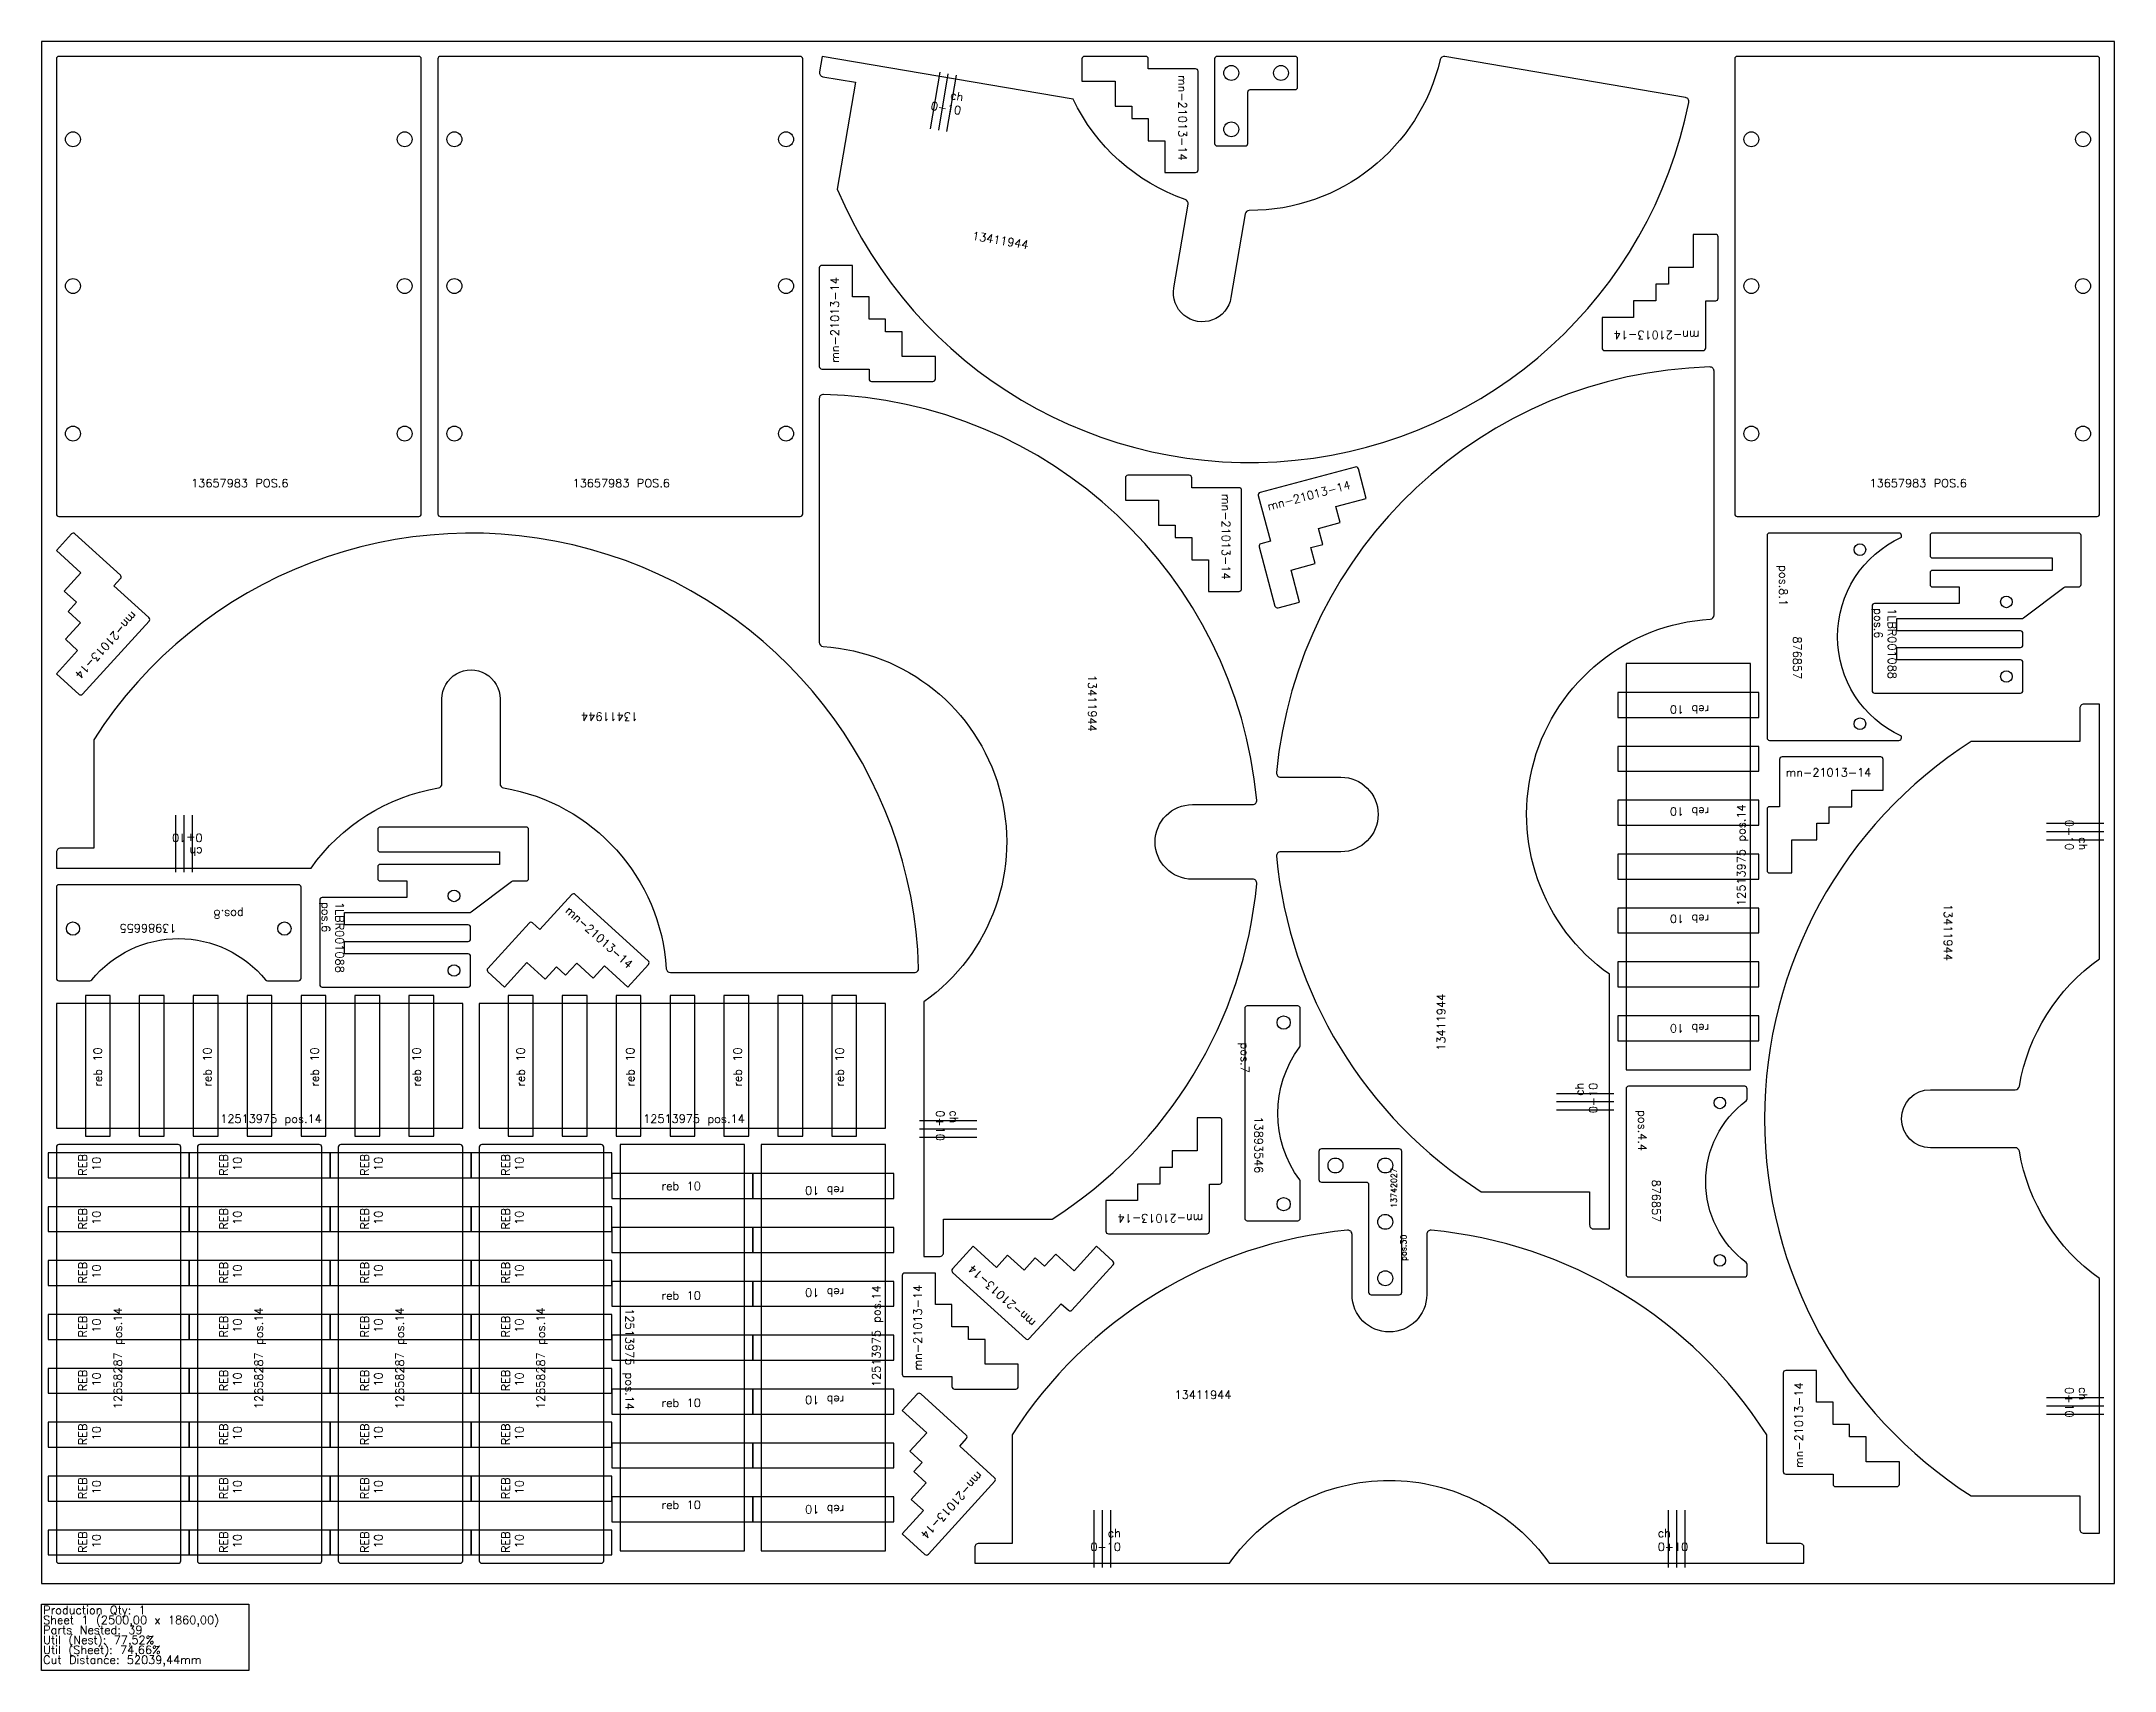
# Model space of a CAD drawing. Header units: millimetres. Extents: x 0 to 2500, y -105 to 1860.
import ezdxf

# ---------------------------------------------------------------- set-up
doc = ezdxf.new("R2010")
doc.units = ezdxf.units.MM
for name, color, linetype in [('12658287', 7, 'Continuous'), ('13411944', 7, 'Continuous'), ('13657983', 7, 'Continuous'), ('13742027v0', 7, 'Continuous'), ('13893546', 7, 'Continuous'), ('13986655', 7, 'Continuous'), ('1LBR001088', 7, 'Continuous'), ('876857', 7, 'Continuous'), ('Chanfro', 7, 'Continuous'), ('MN-21013-14', 7, 'Continuous'), ('Rebaixo', 6, 'Continuous'), ('sheet', 24, 'Continuous'), ('Stats', 7, 'Continuous'), ('Texto', 7, 'Continuous')]:
    doc.layers.add(name, color=color, linetype=linetype)
doc.styles.get("Standard").update_dxf_attribs({"font": 'txt.shx'})

msp = doc.modelspace()

# ---------------------------------------------------------------- linework, layer by layer
at = {"color": 3}
for points in [[(2061, 619.7), (2061, 1109.7), (1911, 1109.7), (1911, 619.7)], [(528, 549.4), (1018, 549.4), (1018, 699.4), (528, 699.4)], [(1018, 39.4), (1018, 529.4), (868, 529.4), (868, 39.4)]]:
    msp.add_lwpolyline(points, close=True, dxfattribs=at)
at = {"color": 1}
for points in [[(18, 549.4), (508, 549.4), (508, 699.4), (18, 699.4)], [(848, 39.4), (848, 529.4), (698, 529.4), (698, 39.4)]]:
    msp.add_lwpolyline(points, close=True, dxfattribs=at)
at = {"layer": '12658287', "color": 2}
for points in [[(168, 27.4), (168, 526.4, 0.414214), (165, 529.4), (21, 529.4, 0.414214), (18, 526.4), (18, 27.4, 0.414214), (21, 24.4), (165, 24.4, 0.414214)], [(338, 27.4), (338, 526.4, 0.414214), (335, 529.4), (191, 529.4, 0.414214), (188, 526.4), (188, 27.4, 0.414214), (191, 24.4), (335, 24.4, 0.414214)], [(508, 27.4), (508, 526.4, 0.414214), (505, 529.4), (361, 529.4, 0.414214), (358, 526.4), (358, 27.4, 0.414214), (361, 24.4), (505, 24.4, 0.414214)], [(678, 27.4), (678, 526.4, 0.414214), (675, 529.4), (531, 529.4, 0.414214), (528, 526.4), (528, 27.4, 0.414214), (531, 24.4), (675, 24.4, 0.414214)]]:
    msp.add_lwpolyline(points, format="xyb", close=True, dxfattribs=at)
at = {"layer": '13411944', "color": 32}
for points in [[(1244.1, 1790.4), (941.4, 1842), (938.2, 1823.3, 0.414214), (942.3, 1817.5), (981.7, 1810.8), (959.7, 1681.8, 0.738667), (1986.7, 1786.5, 0.422451), (1982.6, 1792.4), (1692.5, 1841.8, 0.396087), (1686.8, 1838.1, -0.348617), (1456.6, 1656.1, 0.366176), (1451.7, 1651.9), (1434.5, 1551, -1.000001), (1365.5, 1562.8), (1382.7, 1663.7, 0.366176), (1379.4, 1669.3, -0.20008)], [(1872, 427.6), (1891, 427.6), (1891, 734.8, -0.70832), (2012.4, 1163.2, 0.396087), (2017, 1168.2), (2017, 1462.4, 0.422451), (2011.9, 1467.4, 0.37902), (1489.4, 978.1, 0.4419), (1494.4, 972.6), (1567, 972.6, -1), (1567, 882.6), (1494.4, 882.6, 0.4419), (1489.4, 877.2, 0.231109), (1736.2, 472.6), (1867, 472.6), (1867, 432.6, 0.414214)], [(1083, 394.5, 0.414214), (1088, 399.5), (1088, 439.5), (1218.8, 439.5, 0.231109), (1465.6, 844.1, 0.4419), (1460.7, 849.5), (1388, 849.5, -0.999999), (1388, 939.5), (1460.7, 939.5, 0.4419), (1465.6, 945, 0.37902), (943.1, 1434.3, 0.422451), (938, 1429.3), (938, 1135.1, 0.396087), (942.7, 1130.1, -0.70832), (1064, 701.7), (1064, 394.5)], [(325.1, 862.9, -0.20008), (478.8, 959.6, 0.366176), (483, 964.6), (483, 1066.9, -1.000001), (553, 1066.9), (553, 964.6, 0.366176), (557.2, 959.6, -0.348617), (753.5, 741.6, 0.396087), (758.5, 736.9), (1052.8, 736.9, 0.422451), (1057.8, 742, 0.738667), (63, 1017.7), (63, 886.9), (23, 886.9, 0.414214), (18, 881.9), (18, 862.9)], [(2380.3, 595.6, 0.366176), (2385.3, 599.8, -0.20008), (2482, 753.5), (2482, 1060.6), (2463, 1060.6, 0.414214), (2458, 1055.6), (2458, 1015.6), (2327.2, 1015.6, 0.547653), (2327.2, 105.6), (2458, 105.6), (2458, 65.6, 0.414214), (2463, 60.6), (2482, 60.6), (2482, 367.8, -0.20008), (2385.3, 521.5, 0.366176), (2380.3, 525.6), (2278, 525.6, -1), (2278, 595.6)], [(1575, 426.1, 0.231109), (1170.5, 179.3), (1170.5, 48.4), (1130.5, 48.4, 0.414214), (1125.5, 43.4), (1125.5, 24.4), (1432.6, 24.4, -0.518476), (1818.3, 24.4), (2125.5, 24.4), (2125.5, 43.4, 0.414214), (2120.5, 48.4), (2080.5, 48.4), (2080.5, 179.3, 0.231109), (1675.9, 426.1, 0.4419), (1670.5, 421.1), (1670.5, 348.4, -0.999999), (1580.5, 348.4), (1580.5, 421.1, 0.4419)]]:
    msp.add_lwpolyline(points, format="xyb", close=True, dxfattribs=at)
at = {"layer": '13657983', "color": 32}
for points in [[(21, 1287), (455, 1287, 0.414214), (458, 1290), (458, 1839, 0.414214), (455, 1842), (21, 1842, 0.414214), (18, 1839), (18, 1290, 0.414214)], [(481, 1287), (915, 1287, 0.414214), (918, 1290), (918, 1839, 0.414214), (915, 1842), (481, 1842, 0.414214), (478, 1839), (478, 1290, 0.414214)], [(2045, 1287), (2479, 1287, 0.414214), (2482, 1290), (2482, 1839, 0.414214), (2479, 1842), (2045, 1842, 0.414214), (2042, 1839), (2042, 1290, 0.414214)]]:
    msp.add_lwpolyline(points, format="xyb", close=True, dxfattribs=at)
for centre in [(38, 1742), (438, 1742), (498, 1742), (898, 1742), (2062, 1742), (2462, 1742), (38, 1565), (438, 1565), (498, 1565), (898, 1565), (2062, 1565), (2462, 1565), (38, 1387), (438, 1387), (498, 1387), (898, 1387), (2062, 1387), (2462, 1387)]:
    msp.add_circle(centre, 9, dxfattribs=at)
at = {"layer": '13742027v0', "color": 32}
for points in [[(1417.8, 1734), (1451.8, 1734, 0.414214), (1454.8, 1737), (1454.8, 1799, -0.414214), (1457.8, 1802), (1511.8, 1802, 0.414214), (1514.8, 1805), (1514.8, 1839, 0.414214), (1511.8, 1842), (1417.8, 1842, 0.414214), (1414.8, 1839), (1414.8, 1737, 0.414214)], [(1540.5, 521.2), (1540.5, 487.2, 0.414214), (1543.5, 484.2), (1597.5, 484.2, -0.414214), (1600.5, 481.2), (1600.5, 351.2, 0.414214), (1603.5, 348.2), (1637.5, 348.2, 0.414214), (1640.5, 351.2), (1640.5, 521.2, 0.414214), (1637.5, 524.2), (1543.5, 524.2, 0.414214)]]:
    msp.add_lwpolyline(points, format="xyb", close=True, dxfattribs=at)
for centre in [(1434.8, 1822), (1494.8, 1822), (1434.8, 1754), (1560.5, 504.2), (1620.5, 504.2), (1620.5, 436.2), (1620.5, 368.2)]:
    msp.add_circle(centre, 9, dxfattribs=at)
at = {"layer": '13893546', "color": 32}
msp.add_lwpolyline([(1518, 649), (1518, 693.6, 0.414214), (1515, 696.6), (1454, 696.6, 0.414214), (1451, 693.6), (1451, 440.6, 0.414214), (1454, 437.6), (1515, 437.6, 0.414214), (1518, 440.6), (1518, 485.1, 0.16041), (1517.4, 486.8, -0.329293), (1517.4, 647.3, 0.16041)], format="xyb", close=True, dxfattribs=at)
for centre in [(1498, 676.6), (1498, 457.6)]:
    msp.add_circle(centre, 8, dxfattribs=at)
at = {"layer": '13986655', "color": 32}
msp.add_lwpolyline([(272.6, 726.9), (310, 726.9, 0.414214), (313, 729.9), (313, 839.9, 0.414214), (310, 842.9), (21, 842.9, 0.414214), (18, 839.9), (18, 729.9, 0.414214), (21, 726.9), (58.4, 726.9, 0.2259), (60.7, 728, -0.476095), (270.3, 728, 0.2259)], format="xyb", close=True, dxfattribs=at)
for centre in [(38, 789.9), (293, 789.9)]:
    msp.add_circle(centre, 8, dxfattribs=at)
at = {"layer": '1LBR001088', "color": 32}
for points in [[(2277.6, 1264), (2277.6, 1240, 0.414214), (2280.6, 1237), (2424.6, 1237), (2424.6, 1222), (2280.6, 1222, 0.414214), (2277.6, 1219), (2277.6, 1205, 0.414214), (2280.6, 1202), (2312.6, 1202), (2312.6, 1182), (2210.6, 1182, 0.414214), (2207.6, 1179), (2207.6, 1077, 0.414214), (2210.6, 1074), (2386.6, 1074, 0.414214), (2389.6, 1077), (2389.6, 1111, 0.414214), (2386.6, 1114), (2237.6, 1114), (2237.6, 1129), (2386.6, 1129, 0.414214), (2389.6, 1132), (2389.6, 1146, 0.414214), (2386.6, 1149), (2237.6, 1149), (2237.6, 1164), (2388.6, 1164, 0.163912), (2390.4, 1164.6), (2438.8, 1201.4, -0.163912), (2440.6, 1202), (2456.6, 1202, 0.414214), (2459.6, 1205), (2459.6, 1264, 0.414214), (2456.6, 1267), (2280.6, 1267, 0.414214)], [(405.5, 909.4), (405.5, 885.4, 0.414214), (408.5, 882.4), (552.5, 882.4), (552.5, 867.4), (408.5, 867.4, 0.414214), (405.5, 864.4), (405.5, 850.4, 0.414214), (408.5, 847.4), (440.5, 847.4), (440.5, 827.4), (338.5, 827.4, 0.414214), (335.5, 824.4), (335.5, 722.4, 0.414214), (338.5, 719.4), (514.5, 719.4, 0.414214), (517.5, 722.4), (517.5, 756.4, 0.414214), (514.5, 759.4), (365.5, 759.4), (365.5, 774.4), (514.5, 774.4, 0.414214), (517.5, 777.4), (517.5, 791.4, 0.414214), (514.5, 794.4), (365.5, 794.4), (365.5, 809.4), (516.4, 809.4, 0.163912), (518.3, 810), (566.7, 846.8, -0.163912), (568.5, 847.4), (584.5, 847.4, 0.414214), (587.5, 850.4), (587.5, 909.4, 0.414214), (584.5, 912.4), (408.5, 912.4, 0.414214)]]:
    msp.add_lwpolyline(points, format="xyb", close=True, dxfattribs=at)
for centre in [(2369.6, 1184), (2369.6, 1094), (497.5, 829.4), (497.5, 739.4)]:
    msp.add_circle(centre, 7, dxfattribs=at)
at = {"layer": '876857', "color": 32}
for points in [[(2243, 1262), (2243, 1264, 0.414214), (2240, 1267), (2084, 1267, 0.414214), (2081, 1264), (2081, 1020, 0.414214), (2084, 1017), (2240, 1017, 0.414214), (2243, 1020), (2243, 1022, -0.641689)], [(2057, 584.7), (2057, 596.7, 0.414214), (2054, 599.7), (1914, 599.7, 0.414214), (1911, 596.7), (1911, 372.7, 0.414214), (1914, 369.7), (2054, 369.7, 0.414214), (2057, 372.7), (2057, 384.7, 0.236068), (2055.8, 387.1, -0.5), (2055.8, 582.3, 0.236068)]]:
    msp.add_lwpolyline(points, format="xyb", close=True, dxfattribs=at)
for centre in [(2193, 1247), (2193, 1037), (2024, 579.7), (2024, 389.7)]:
    msp.add_circle(centre, 7, dxfattribs=at)
at = {"layer": 'Chanfro', "color": 32}
for p, q in [((1072.1, 1754.8), (1083.7, 1822.8)), ((1082, 1753.1), (1093.6, 1821.1)), ((1091.8, 1751.4), (1103.4, 1819.5)), ((161.6, 926.9), (161.6, 857.9)), ((171.6, 926.9), (171.6, 857.9)), ((181.6, 926.9), (181.6, 857.9)), ((2418, 917.1), (2487, 917.1)), ((2418, 907.1), (2487, 907.1)), ((2418, 897.1), (2487, 897.1)), ((1827, 591.2), (1896, 591.2)), ((1827, 581.2), (1896, 581.2)), ((1128, 558.1), (1059, 558.1)), ((1827, 571.2), (1896, 571.2)), ((1128, 548.1), (1059, 548.1)), ((1128, 538.1), (1059, 538.1)), ((2418, 224.2), (2487, 224.2)), ((2418, 214.2), (2487, 214.2)), ((2418, 204.2), (2487, 204.2)), ((1269, 88.4), (1269, 19.4)), ((1279, 88.4), (1279, 19.4)), ((1289, 88.4), (1289, 19.4)), ((1961.9, 88.4), (1961.9, 19.4)), ((1971.9, 88.4), (1971.9, 19.4)), ((1981.9, 88.4), (1981.9, 19.4))]:
    msp.add_line(p, q, dxfattribs=at)
at = {"layer": 'MN-21013-14', "color": 32}
for points in [[(1314.8, 1767), (1334.8, 1767), (1334.8, 1740), (1354.8, 1740), (1354.8, 1702), (1391.8, 1702, 0.414214), (1394.8, 1705), (1394.8, 1824, 0.414214), (1391.8, 1827), (1334.8, 1827), (1334.8, 1839, 0.414214), (1331.8, 1842), (1257.8, 1842, 0.414214), (1254.8, 1839), (1254.8, 1812), (1294.8, 1812), (1294.8, 1782), (1314.8, 1782)], [(1947, 1567.2), (1947, 1547.2), (1920, 1547.2), (1920, 1527.2), (1882, 1527.2), (1882, 1490.2, 0.414214), (1885, 1487.2), (2004, 1487.2, 0.414214), (2007, 1490.2), (2007, 1547.2), (2019, 1547.2, 0.414214), (2022, 1550.2), (2022, 1624.2, 0.414214), (2019, 1627.2), (1992, 1627.2), (1992, 1587.2), (1962, 1587.2), (1962, 1567.2)], [(1018, 1524.9), (998, 1524.9), (998, 1551.9), (978, 1551.9), (978, 1589.9), (941, 1589.9, 0.414214), (938, 1586.9), (938, 1467.9, 0.414214), (941, 1464.9), (998, 1464.9), (998, 1452.9, 0.414214), (1001, 1449.9), (1075, 1449.9, 0.414214), (1078, 1452.9), (1078, 1479.9), (1038, 1479.9), (1038, 1509.9), (1018, 1509.9)], [(1367.2, 1261.7), (1387.2, 1261.7), (1387.2, 1234.7), (1407.2, 1234.7), (1407.2, 1196.7), (1444.2, 1196.7, 0.414214), (1447.2, 1199.7), (1447.2, 1318.7, 0.414214), (1444.2, 1321.7), (1387.2, 1321.7), (1387.2, 1333.7, 0.414214), (1384.2, 1336.7), (1310.2, 1336.7, 0.414214), (1307.2, 1333.7), (1307.2, 1306.7), (1347.2, 1306.7), (1347.2, 1276.7), (1367.2, 1276.7)], [(1545.2, 1253.4), (1540, 1272.7), (1566.1, 1279.7), (1560.9, 1299), (1597.7, 1308.8), (1588.1, 1344.6, 0.414214), (1584.4, 1346.7), (1469.5, 1315.9, 0.414214), (1467.3, 1312.2), (1482.1, 1257.2), (1470.5, 1254.1, 0.414214), (1468.4, 1250.4), (1487.5, 1178.9, 0.414214), (1491.2, 1176.8), (1517.3, 1183.8), (1506.9, 1222.4), (1535.9, 1230.2), (1530.7, 1249.5)], [(32.1, 1172.4), (46.9, 1158.9), (28.8, 1138.9), (43.6, 1125.5), (18, 1097.4), (45.4, 1072.5, 0.414214), (49.6, 1072.7), (129.7, 1160.7, 0.414214), (129.5, 1165), (87.3, 1203.3), (95.4, 1212.2, 0.414214), (95.2, 1216.4), (40.4, 1266.2, 0.414214), (36.2, 1266), (18, 1246), (47.6, 1219.1), (27.4, 1196.9), (42.2, 1183.5)], [(2156, 917), (2156, 937), (2183, 937), (2183, 957), (2221, 957), (2221, 994, 0.414214), (2218, 997), (2099, 997, 0.414214), (2096, 994), (2096, 937), (2084, 937, 0.414214), (2081, 934), (2081, 860, 0.414214), (2084, 857), (2111, 857), (2111, 897), (2141, 897), (2141, 917)], [(632.1, 733.6), (645.5, 748.4), (665.5, 730.2), (679, 745), (707.1, 719.4), (732, 746.8, 0.414214), (731.8, 751.1), (643.7, 831.1, 0.414214), (639.5, 830.9), (601.1, 788.7), (592.3, 796.8, 0.414214), (588, 796.6), (538.2, 741.8, 0.414214), (538.4, 737.6), (558.4, 719.4), (585.3, 749), (607.5, 728.9), (621, 743.7)], [(1348.6, 501.8), (1348.6, 481.8), (1321.6, 481.8), (1321.6, 461.8), (1283.6, 461.8), (1283.6, 424.8, 0.414214), (1286.6, 421.8), (1405.6, 421.8, 0.414214), (1408.6, 424.8), (1408.6, 481.8), (1420.6, 481.8, 0.414214), (1423.6, 484.8), (1423.6, 558.8, 0.414214), (1420.6, 561.8), (1393.6, 561.8), (1393.6, 521.8), (1363.6, 521.8), (1363.6, 501.8)], [(1198.5, 392.7), (1185.1, 377.9), (1165.1, 396.1), (1151.6, 381.3), (1123.5, 406.8), (1098.6, 379.5, 0.414214), (1098.8, 375.2), (1186.9, 295.2, 0.414214), (1191.1, 295.4), (1229.5, 337.5), (1238.4, 329.5, 0.414214), (1242.6, 329.7), (1292.4, 384.4, 0.414214), (1292.2, 388.7), (1272.2, 406.8), (1245.3, 377.2), (1223.1, 397.4), (1209.6, 382.6)], [(1118, 309.5), (1098, 309.5), (1098, 336.5), (1078, 336.5), (1078, 374.5), (1041, 374.5, 0.414214), (1038, 371.5), (1038, 252.5, 0.414214), (1041, 249.5), (1098, 249.5), (1098, 237.5, 0.414214), (1101, 234.5), (1175, 234.5, 0.414214), (1178, 237.5), (1178, 264.5), (1138, 264.5), (1138, 294.5), (1118, 294.5)], [(2180.5, 191.9), (2160.5, 191.9), (2160.5, 218.9), (2140.5, 218.9), (2140.5, 256.9), (2103.5, 256.9, 0.414214), (2100.5, 253.9), (2100.5, 134.9, 0.414214), (2103.5, 131.9), (2160.5, 131.9), (2160.5, 119.9, 0.414214), (2163.5, 116.9), (2237.5, 116.9, 0.414214), (2240.5, 119.9), (2240.5, 146.9), (2200.5, 146.9), (2200.5, 176.9), (2180.5, 176.9)], [(1052.1, 134.9), (1066.9, 121.4), (1048.8, 101.5), (1063.6, 88), (1038, 59.9), (1065.4, 35, 0.414214), (1069.6, 35.2), (1149.7, 123.3, 0.414214), (1149.5, 127.5), (1107.3, 165.8), (1115.4, 174.7, 0.414214), (1115.2, 179), (1060.4, 228.7, 0.414214), (1056.2, 228.5), (1038, 208.6), (1067.6, 181.7), (1047.4, 159.5), (1062.2, 146)]]:
    msp.add_lwpolyline(points, format="xyb", close=True, dxfattribs=at)
at = {"layer": 'Rebaixo', "color": 3}
for points in [[(2071, 1044.7), (2071, 1074.7), (1901, 1074.7), (1901, 1044.7)], [(2071, 979.7), (2071, 1009.7), (1901, 1009.7), (1901, 979.7)], [(2071, 914.7), (2071, 944.7), (1901, 944.7), (1901, 914.7)], [(2071, 849.7), (2071, 879.7), (1901, 879.7), (1901, 849.7)], [(2071, 784.7), (2071, 814.7), (1901, 814.7), (1901, 784.7)], [(2071, 719.7), (2071, 749.7), (1901, 749.7), (1901, 719.7)], [(563, 539.4), (593, 539.4), (593, 709.4), (563, 709.4)], [(628, 539.4), (658, 539.4), (658, 709.4), (628, 709.4)], [(693, 539.4), (723, 539.4), (723, 709.4), (693, 709.4)], [(758, 539.4), (788, 539.4), (788, 709.4), (758, 709.4)], [(823, 539.4), (853, 539.4), (853, 709.4), (823, 709.4)], [(888, 539.4), (918, 539.4), (918, 709.4), (888, 709.4)], [(953, 539.4), (983, 539.4), (983, 709.4), (953, 709.4)], [(2071, 654.7), (2071, 684.7), (1901, 684.7), (1901, 654.7)], [(1028, 464.4), (1028, 494.4), (858, 494.4), (858, 464.4)], [(1028, 399.4), (1028, 429.4), (858, 429.4), (858, 399.4)], [(1028, 334.4), (1028, 364.4), (858, 364.4), (858, 334.4)], [(1028, 269.4), (1028, 299.4), (858, 299.4), (858, 269.4)], [(1028, 204.4), (1028, 234.4), (858, 234.4), (858, 204.4)], [(1028, 139.4), (1028, 169.4), (858, 169.4), (858, 139.4)], [(1028, 74.4), (1028, 104.4), (858, 104.4), (858, 74.4)]]:
    msp.add_lwpolyline(points, close=True, dxfattribs=at)
at = {"layer": 'Rebaixo', "color": 1}
for points in [[(53, 539.4), (83, 539.4), (83, 709.4), (53, 709.4)], [(118, 539.4), (148, 539.4), (148, 709.4), (118, 709.4)], [(183, 539.4), (213, 539.4), (213, 709.4), (183, 709.4)], [(248, 539.4), (278, 539.4), (278, 709.4), (248, 709.4)], [(313, 539.4), (343, 539.4), (343, 709.4), (313, 709.4)], [(378, 539.4), (408, 539.4), (408, 709.4), (378, 709.4)], [(443, 539.4), (473, 539.4), (473, 709.4), (443, 709.4)], [(688, 494.4), (688, 464.4), (858, 464.4), (858, 494.4)], [(688, 429.4), (688, 399.4), (858, 399.4), (858, 429.4)], [(688, 364.4), (688, 334.4), (858, 334.4), (858, 364.4)], [(688, 299.4), (688, 269.4), (858, 269.4), (858, 299.4)], [(688, 234.4), (688, 204.4), (858, 204.4), (858, 234.4)], [(688, 169.4), (688, 139.4), (858, 139.4), (858, 169.4)], [(688, 104.4), (688, 74.4), (858, 74.4), (858, 104.4)]]:
    msp.add_lwpolyline(points, close=True, dxfattribs=at)
at = {"layer": 'Rebaixo', "color": 2, "linetype": 'Continuous', "lineweight": 25}
for points in [[(178, 489.4), (178, 519.4), (8, 519.4), (8, 489.4)], [(348, 489.4), (348, 519.4), (178, 519.4), (178, 489.4)], [(518, 489.4), (518, 519.4), (348, 519.4), (348, 489.4)], [(688, 489.4), (688, 519.4), (518, 519.4), (518, 489.4)], [(178, 424.4), (178, 454.4), (8, 454.4), (8, 424.4)], [(348, 424.4), (348, 454.4), (178, 454.4), (178, 424.4)], [(518, 424.4), (518, 454.4), (348, 454.4), (348, 424.4)], [(688, 424.4), (688, 454.4), (518, 454.4), (518, 424.4)], [(178, 359.4), (178, 389.4), (8, 389.4), (8, 359.4)], [(348, 359.4), (348, 389.4), (178, 389.4), (178, 359.4)], [(518, 359.4), (518, 389.4), (348, 389.4), (348, 359.4)], [(688, 359.4), (688, 389.4), (518, 389.4), (518, 359.4)], [(178, 294.4), (178, 324.4), (8, 324.4), (8, 294.4)], [(348, 294.4), (348, 324.4), (178, 324.4), (178, 294.4)], [(518, 294.4), (518, 324.4), (348, 324.4), (348, 294.4)], [(688, 294.4), (688, 324.4), (518, 324.4), (518, 294.4)], [(178, 229.4), (178, 259.4), (8, 259.4), (8, 229.4)], [(348, 229.4), (348, 259.4), (178, 259.4), (178, 229.4)], [(518, 229.4), (518, 259.4), (348, 259.4), (348, 229.4)], [(688, 229.4), (688, 259.4), (518, 259.4), (518, 229.4)], [(178, 164.4), (178, 194.4), (8, 194.4), (8, 164.4)], [(348, 164.4), (348, 194.4), (178, 194.4), (178, 164.4)], [(518, 164.4), (518, 194.4), (348, 194.4), (348, 164.4)], [(688, 164.4), (688, 194.4), (518, 194.4), (518, 164.4)], [(178, 99.4), (178, 129.4), (8, 129.4), (8, 99.4)], [(348, 99.4), (348, 129.4), (178, 129.4), (178, 99.4)], [(518, 99.4), (518, 129.4), (348, 129.4), (348, 99.4)], [(688, 99.4), (688, 129.4), (518, 129.4), (518, 99.4)], [(178, 34.4), (178, 64.4), (8, 64.4), (8, 34.4)], [(348, 34.4), (348, 64.4), (178, 64.4), (178, 34.4)], [(518, 34.4), (518, 64.4), (348, 64.4), (348, 34.4)], [(688, 34.4), (688, 64.4), (518, 64.4), (518, 34.4)]]:
    msp.add_lwpolyline(points, close=True, dxfattribs=at)
at = {"layer": 'sheet', "color": 7}
msp.add_lwpolyline([(0, 0), (2500, 0), (2500, 1860), (0, 1860)], close=True, dxfattribs=at)
at = {"layer": 'Stats', "color": 151}
msp.add_lwpolyline([(0, -25), (250, -25), (250, -105), (0, -105), (0, -25)], close=True, dxfattribs=at)

# ---------------------------------------------------------------- texts
at = {"layer": 'Chanfro', "color": 32, "char_height": 10, "width": 51.428}
for insert, attachment_point, rotation in [((1108.2, 1771.5), 9, 350.3315), ((194.3, 904.4), 7, 180), ((2440.5, 884.3), 9, 270), ((1849.6, 604), 3, 90), ((1105.5, 570.8), 1, 270), ((2440.5, 236.9), 7, 270)]:
    msp.add_mtext('ch 0+10', dxfattribs=dict(at, insert=insert, attachment_point=attachment_point, rotation=rotation))
for insert, attachment_point in [((1301.8, 65.9), 3), ((1949.1, 65.9), 1)]:
    msp.add_mtext('ch 0+10', dxfattribs=dict(at, insert=insert, attachment_point=attachment_point))
at = {"layer": 'Rebaixo', "color": 3, "char_height": 10, "attachment_point": 1}
for insert, rotation in [((2011.3, 1049.2), 180), ((2011.3, 926.2), 180), ((2011.3, 796.7), 180), ((2011.3, 664.7), 180), ((572.9, 599.2), 90), ((705, 599.2), 90), ((834.5, 599.2), 90), ((957.5, 599.2), 90), ((968.3, 469), 180), ((968.3, 345.9), 180), ((968.3, 216.5), 180), ((968.3, 84.4), 180)]:
    msp.add_mtext_dynamic_manual_height_columns('reb 10', width=81.56, gutter_width=12.5, heights=[0], dxfattribs=dict(at, insert=insert, rotation=rotation))
at = {"layer": 'Rebaixo', "color": 1, "char_height": 10, "attachment_point": 1, "rotation": 90}
for insert in [(62.9, 599.2), (195, 599.2), (324.5, 599.2), (447.5, 599.2)]:
    msp.add_mtext_dynamic_manual_height_columns('reb 10', width=81.56, gutter_width=12.5, heights=[0], dxfattribs=dict(at, insert=insert))
at = {"layer": 'Rebaixo', "color": 2, "char_height": 10, "attachment_point": 1, "rotation": 90}
for insert in [(44.7, 487.2), (214.7, 487.2), (384.7, 487.2), (554.7, 487.2), (44.7, 422.2), (214.7, 422.2), (384.7, 422.2), (554.7, 422.2), (44.7, 357.2), (214.7, 357.2), (384.7, 357.2), (554.7, 357.2), (44.7, 292.2), (214.7, 292.2), (384.7, 292.2), (554.7, 292.2), (44.7, 227.2), (214.7, 227.2), (384.7, 227.2), (554.7, 227.2), (44.7, 162.2), (214.7, 162.2), (384.7, 162.2), (554.7, 162.2), (44.7, 97.2), (214.7, 97.2), (384.7, 97.2), (554.7, 97.2), (44.7, 32.2), (214.7, 32.2), (384.7, 32.2), (554.7, 32.2)]:
    msp.add_mtext_dynamic_manual_height_columns('{\\W0.416365; }REB\\P{\\W1.166365; }10', width=34.994, gutter_width=12.5, heights=[0], dxfattribs=dict(at, insert=insert))
at = {"layer": 'Rebaixo', "color": 1, "char_height": 10, "attachment_point": 1}
for insert in [(747.7, 484.5), (747.7, 352.4), (747.7, 222.9), (747.7, 99.9)]:
    msp.add_mtext_dynamic_manual_height_columns('reb 10', width=81.56, gutter_width=12.5, heights=[0], dxfattribs=dict(at, insert=insert))
at = {"layer": 'Stats', "color": 60}
for s, p in [('Sheet 1 (2500,00 x 1860,00)', (2, -49)), ('Production Qty: 1', (2, -37)), ('Parts Nested: 39', (2, -61)), ('Util (Nest): 77,52%', (2, -73)), ('Util (Sheet): 74,66%', (2, -85)), ('Cut Distance: 52039,44mm', (2, -97))]:
    msp.add_text(s, height=10, dxfattribs=at).set_placement(p)
at = {"layer": 'Texto', "color": 32, "attachment_point": 1}
for s, insert, char_height, width, rotation in [('mn-21013-14', (1381.1, 1819.6), 10, 127.887, 270), ('13411944', (1123.5, 1630.8), 10, 499.154, 350.3315), ('mn-21013-14', (951.7, 1472.3), 10, 127.887, 90), ('mn-21013-14', (1999.6, 1500.9), 10, 127.887, 180), ('mn-21013-14', (1477.2, 1303.8), 10, 127.887, 15), ('mn-21013-14', (1433.5, 1314.3), 10, 127.887, 270), ('{\\W9.65062; }876857 pos.8.1', (2122.3, 1228.3), 10, 168.106, 270), ('mn-21013-14', (116.6, 1166.7), 10, 127.887, 227.7263), ('{\\W1.945097; }1LBR001088 \\P{\\W7.975853; }pos.6', (2236.8, 1176.4), 10, 94.526, 270), ('13411944', (1272.2, 1096), 10, 499.154, 270), ('13411944', (719.5, 1040.6), 10, 499.154, 180), ('{\\W9.095322; }13986655 pos.8', (243.9, 785.4), 10, 168.68, 180), ('{\\W1.945097; }1LBR001088 \\P{\\W7.975853; }pos.6', (364.7, 821.9), 10, 94.526, 270), ('mn-21013-14', (637.7, 818), 10, 127.887, 317.7263), ('13411944', (2304.3, 819.7), 10, 499.154, 270), ('13411944', (1682.9, 642.7), 10, 499.154, 90), ('{\\W5.00225;  }13893546 pos.7', (1472.9, 652.5), 10, 175.717, 270), ('{\\W9.40721; }876857 pos.4.4', (1952.3, 571), 10, 168.106, 270), ('{\\W5.10431;  }13742027 pos.30', (1627.4, 389.3), 7, 129.526, 90), ('mn-21013-14', (1401.2, 435.5), 10, 127.887, 180), ('mn-21013-14', (1192.9, 308.3), 10, 127.887, 137.7263), ('mn-21013-14', (1051.7, 256.9), 10, 127.887, 90), ('mn-21013-14', (2114.2, 139.3), 10, 127.887, 90), ('mn-21013-14', (1136.6, 129.2), 10, 127.887, 227.7263)]:
    msp.add_mtext(s, dxfattribs=dict(at, insert=insert, char_height=char_height, width=width, rotation=rotation))
at = {"layer": 'Texto', "color": 32, "char_height": 10, "attachment_point": 1}
for s, insert, width in [('13657983 POS.6', (180.5, 1332.2), 120.844), ('13657983 POS.6', (640.5, 1332.2), 120.844), ('13657983 POS.6', (2204.5, 1332.2), 120.844), ('mn-21013-14', (2103.4, 983.3), 127.887), ('13411944', (1366.4, 232.6), 499.154)]:
    msp.add_mtext(s, dxfattribs=dict(at, insert=insert, width=width))
at = {"layer": 'Texto', "color": 3, "char_height": 10, "attachment_point": 1, "rotation": 90}
for insert in [(2044.8, 817.3), (1001.8, 237)]:
    msp.add_mtext_dynamic_manual_height_columns('12513975 pos.14', width=172.613, gutter_width=12.5, heights=[0], dxfattribs=dict(at, insert=insert))
at = {"layer": 'Texto', "color": 1, "insert": (215.6, 565.6), "char_height": 10, "attachment_point": 1}
msp.add_mtext_dynamic_manual_height_columns('12513975 pos.14', width=172.613, gutter_width=12.5, heights=[0], dxfattribs=at)
at = {"layer": 'Texto', "color": 3, "insert": (725.6, 565.6), "char_height": 10, "attachment_point": 1}
msp.add_mtext_dynamic_manual_height_columns('12513975 pos.14', width=172.613, gutter_width=12.5, heights=[0], dxfattribs=at)
at = {"layer": 'Texto', "color": 2, "char_height": 10, "attachment_point": 1, "rotation": 90}
for insert in [(87.1, 210.3), (257.1, 210.3), (427.1, 210.3), (597.1, 210.3)]:
    msp.add_mtext_dynamic_manual_height_columns('12658287 pos.14', width=350.856, gutter_width=12.5, heights=[0], dxfattribs=dict(at, insert=insert))
at = {"layer": 'Texto', "color": 1, "insert": (714.2, 331.9), "char_height": 10, "attachment_point": 1, "rotation": 270}
msp.add_mtext_dynamic_manual_height_columns('12513975 pos.14', width=172.613, gutter_width=12.5, heights=[0], dxfattribs=at)

doc.saveas('drawing.dxf')
